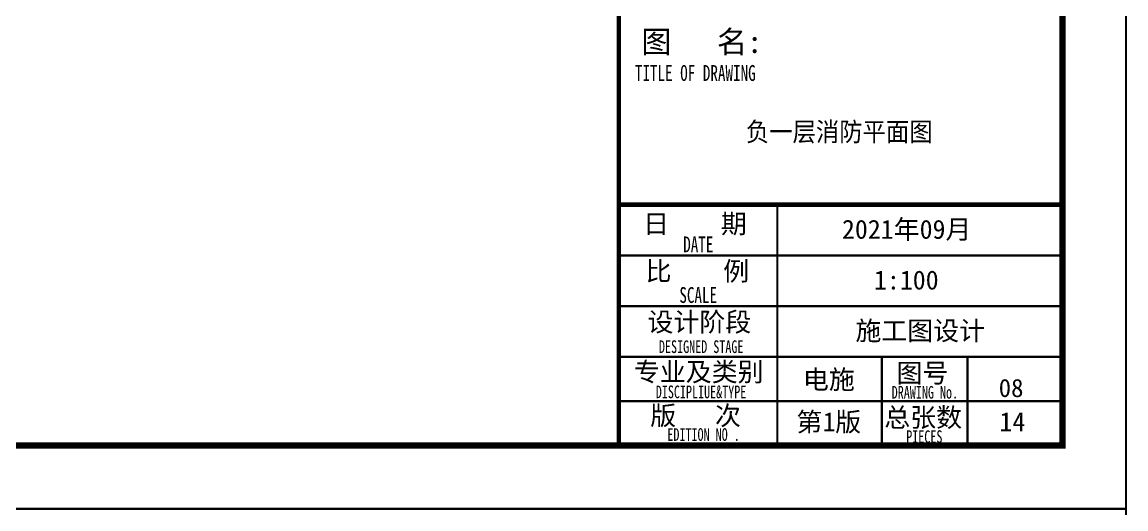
# Model space of a CAD drawing. Extents: x 3002737 to 4077523, y -995787 to -7267.
# Drawn here: x 3099421 to 3116835, y -875987 to -868305 of the extents above; entities that cross this region are included whole.
import ezdxf

# ---------------------------------------------------------------- set-up
doc = ezdxf.new("R2010")
doc.units = 0
doc.header["$LTSCALE"] = 1000
doc.header["$MEASUREMENT"] = 0
doc.layers.add('!!电气', color=1, linetype='CONTINUOUS')
doc.layers.add('图签文字', color=4, linetype='CONTINUOUS')
for name, color, linetype, lineweight in [('S－GG公共标注', 7, 'CONTINUOUS', 25), ('图框', 147, 'CONTINUOUS', 20), ('图签', 147, 'CONTINUOUS', 18)]:
    doc.layers.add(name, color=color, linetype=linetype, lineweight=lineweight)
doc.layers.add('yichutu', color=7, linetype='CONTINUOUS', true_color=0xffffff, plot=False)
doc.styles.add('图框宋体', font='', dxfattribs={"width": 0.9})
doc.styles.add('宋体', font='', dxfattribs={"height": 4})
doc.styles.add('建筑图签-1', font='simhei.ttf', dxfattribs={"width": 0.7})
doc.styles.get('图框宋体').set_extended_font_data('SimSun')
doc.styles.get('宋体').set_extended_font_data('SimSun')

# ---------------------------------------------------------------- blocks, each defined once
blk = doc.blocks.new('A$C086A1D60')
at = {"layer": '图框'}
for points, const_width in [([(0, 0), (0, 57400)], 70), ([(0, 3800), (7000, 3800)], 70), ([(2500, 1400), (2500, 3800)], 35), ([(0, 3000), (7000, 3000)], 35), ([(0, 2200), (7000, 2200)], 35), ([(0, 1400), (7000, 1400)], 35), ([(0, 1400), (6500, 1400)], 35), ([(2500, 0), (2500, 1400)], 35), ([(4150, 0), (4150, 1400)], 35), ([(4150, 0), (4150, 1400)], 35), ([(4150, 0), (4150, 1400)], 35), ([(5500, 0), (5500, 1400)], 35), ([(0, 700), (4150, 700)], 35), ([(4150, 700), (7000, 700)], 35)]:
    blk.add_lwpolyline(points, dxfattribs=dict(at, const_width=const_width))
at = {"layer": '图签文字', "color": 7, "style": '建筑图签-1'}
for s, height, p in [('图   名:', 350, (355, 6195)), ('日    期', 300, (384, 3349)), ('比    例', 300, (422, 2602)), ('设计阶段', 300, (452, 1800)), ('专业及类别', 300, (238, 1013)), ('图号', 300, (4381, 994)), ('版   次 ', 300, (496, 323)), ('第 版', 300, (2801, 223)), ('总张数', 300, (4188, 294))]:
    blk.add_text(s, height=height, dxfattribs=at).set_placement(p)
at = {"layer": '图签文字', "style": '建筑图签-1', "width": 0.7}
for s, height, p in [('TITLE OF DRAWING', 250, (254, 5753)), ('DATE', 250, (1016, 3049)), ('SCALE', 250, (955, 2250)), ('DESIGNED STAGE', 200, (633, 1460)), ('DISCIPLIUE&TYPE', 200, (583, 747)), ('DRAWING No.', 200, (4305, 740)), ('EDITION NO .', 200, (766, 74)), ('PIECES', 200, (4534, 40))]:
    blk.add_text(s, height=height, dxfattribs=at).set_placement(p)
at = {"layer": '图签文字', "color": 6, "style": '建筑图签-1'}
for s, p in [('2021年09月', (3520, 3262)), ('1:100', (4025, 2462)), ('施工图设计', (3732, 1662)), ('电施', (2904, 893)), ('1', (3217, 225)), ('14', (6005, 225))]:
    blk.add_text(s, height=300, dxfattribs=at).set_placement(p)

msp = doc.modelspace()

# ---------------------------------------------------------------- linework, layer by layer
at = {"layer": 'yichutu', "color": 7, "true_color": 0xffffff}
for points in [[(3032735, -875986.6), (3032735, -816586.6), (3116835, -816586.6), (3116835, -875986.6)], [(3032735, -935386.6), (3032735, -875986.6), (3116835, -875986.6), (3116835, -935386.6)]]:
    msp.add_lwpolyline(points, close=True, dxfattribs=at)
at = {"layer": '图框'}
msp.add_lwpolyline([(3032735, -816586.6), (3116835, -816586.6), (3116835, -875986.6), (3032735, -875986.6)], close=True, dxfattribs=at)
msp.add_lwpolyline([(3032735, -816586.6), (3116835, -816586.6), (3116835, -875986.6), (3032735, -875986.6)], close=True, dxfattribs=at)
at = {"layer": '图框', "const_width": 100}
msp.add_lwpolyline([(3115835, -874986.6), (3115835, -817586.6), (3035235, -817586.6), (3035235, -874986.6)], close=True, dxfattribs=at)

# ---------------------------------------------------------------- block references
at = {"layer": '!!电气'}
msp.add_blockref('A$C086A1D60', (3108835, -874986.6), dxfattribs=at)

# ---------------------------------------------------------------- texts
at = {"layer": 'S－GG公共标注', "color": 2, "style": '图框宋体', "width": 0.9}
msp.add_text('负一层消防平面图', height=300, dxfattribs=at).set_placement((3110839.5, -870185.1))
at = {"layer": '图签', "color": 1, "style": '宋体'}
msp.add_text('08', height=286.68, dxfattribs=at).set_placement((3114828.4, -874221.3))

doc.saveas('drawing.dxf')
